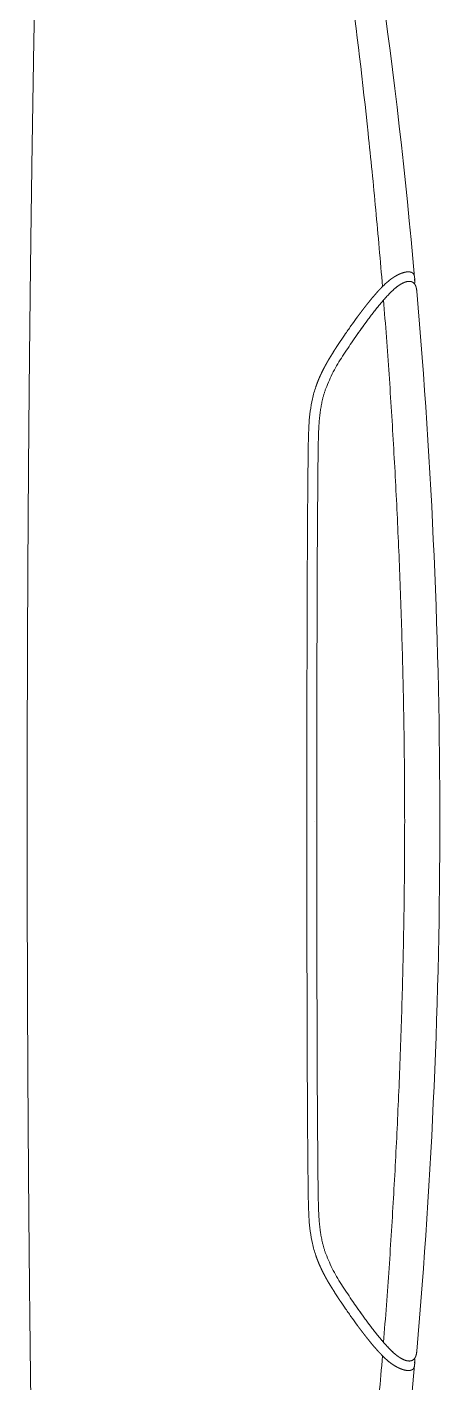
# Model space of a CAD drawing. Header units: metres. Extents: x -13933 to 152404, y -7861 to 21912.
# Drawn here: x 114898 to 114913.8, y 258.3 to 310.4 of the extents above; entities that cross this region are included whole.
import ezdxf
from ezdxf.xclip import XClip

# ---------------------------------------------------------------- set-up
doc = ezdxf.new("R2010")
doc.units = ezdxf.units.M
doc.header["$LTSCALE"] = 100
doc.header["$MEASUREMENT"] = 0
doc.header["$XCLIPFRAME"] = 0
doc.layers.get('0').update_dxf_attribs({"color": 9, "lineweight": 9})
doc.layers.add('04', color=9, linetype='Continuous', lineweight=9)

# ---------------------------------------------------------------- blocks, each defined once
blk = doc.blocks.new('p-araba-polo')
blk.add_line((3.45959, 0), (3.45965, 0))
at = {"extrusion": (0, 0, -1)}
blk.add_line((3.45959, 0), (3.45965, 0), dxfattribs=at)
for points, knots in [([(3.48556, 0.2052), (3.48473, 0.21503), (3.48306, 0.23466), (3.47914, 0.27381), (3.47334, 0.32271), (3.46687, 0.36659), (3.46194, 0.39586), (3.45932, 0.41061), (3.45657, 0.4254), (3.4546, 0.43525), (3.45361, 0.44019)], [0, 0, 0, 0, 0.12452, 0.248713, 0.496885, 0.746467, 0.809383, 0.872586, 0.936113, 1, 1, 1, 1]), ([(3.49759, 0.20983), (3.49766, 0.20967), (3.49779, 0.20936), (3.49791, 0.20861), (3.4979, 0.20795), (3.49786, 0.20748)], [0, 0, 0, 0, 0.249881, 0.499707, 1, 1, 1, 1]), ([(3.48804, 0.20746), (3.48762, 0.20711), (3.48676, 0.20639), (3.48596, 0.2056), (3.48556, 0.2052)], [0, 0, 0, 0, 0.499798, 1, 1, 1, 1]), ([(3.49224, 0.20591), (3.49179, 0.2056), (3.49091, 0.20499), (3.48964, 0.20389), (3.48842, 0.20271), (3.48764, 0.20187), (3.48725, 0.20146)], [0, 0, 0, 0, 0.251991, 0.502315, 0.75048, 1, 1, 1, 1]), ([(3.48725, 0.20146), (3.48683, 0.201), (3.4864, 0.20053), (3.48598, 0.20005), (3.48598, 0.20004)], [0, 0, 0, 0, 0.98477, 1, 1, 1, 1]), ([(3.49406, 0), (3.49403, 0.00953), (3.49396, 0.02861), (3.49341, 0.05721), (3.49256, 0.08581), (3.49139, 0.1144), (3.48991, 0.14297), (3.48815, 0.17152), (3.4867, 0.19053), (3.48598, 0.20004)], [0, 0, 0, 0, 0.142857, 0.285713, 0.428571, 0.57143, 0.714285, 0.857141, 1, 1, 1, 1]), ([(3.48598, 0.20004), (3.48598, 0.20003), (3.48598, 0.20002), (3.48598, 0.19998), (3.48598, 0.20001), (3.48598, 0.20003), (3.48598, 0.20004), (3.48598, 0.20004), (3.48598, 0.20004), (3.48598, 0.20004)], [0, 0, 0, 0, 0.339646, 0.501479, 0.627426, 1, 1, 1, 1, 1, 1, 1]), ([(3.47115, 0.18677), (3.47153, 0.18733), (3.4723, 0.18844), (3.47386, 0.19066), (3.47505, 0.1923), (3.47584, 0.1934)], [0, 0, 0, 0, 0.250034, 0.500022, 1, 1, 1, 1]), ([(3.47866, 0.19072), (3.47791, 0.18967), (3.4764, 0.18758), (3.47494, 0.18546), (3.47421, 0.1844)], [0, 0, 0, 0, 0.499955, 1, 1, 1, 1]), ([(3.47421, 0.1844), (3.47289, 0.18244), (3.47025, 0.17855), (3.46653, 0.17254), (3.46472, 0.1682), (3.46382, 0.16604)], [0, 0, 0, 0, 0.334985, 0.668743, 1, 1, 1, 1]), ([(3.45704, 0.13897), (3.45705, 0.14025), (3.45709, 0.14296), (3.45716, 0.14754), (3.45735, 0.15241), (3.45782, 0.15742), (3.4585, 0.16133), (3.45927, 0.16444), (3.45977, 0.16598), (3.46001, 0.16675)], [0, 0, 0, 0, 0.137192, 0.28895, 0.489273, 0.658174, 0.826629, 0.913291, 1, 1, 1, 1]), ([(3.46085, 0.13888), (3.46074, 0.1273), (3.46054, 0.10415), (3.46045, 0.06942), (3.46038, 0.0347), (3.46038, 0.01156), (3.46038, 0)], [0, 0, 0, 0, 0.250071, 0.500208, 0.75029, 1, 1, 1, 1]), ([(3.46085, -0.13888), (3.46074, -0.1273), (3.46054, -0.10415), (3.46045, -0.06942), (3.46038, -0.0347), (3.46038, -0.01156), (3.46038, 0)], [0, 0, 0, 0, 0.250071, 0.500208, 0.75029, 1, 1, 1, 1]), ([(3.49406, 0), (3.49403, -0.00953), (3.49396, -0.02861), (3.49341, -0.05721), (3.49256, -0.08581), (3.49139, -0.1144), (3.48991, -0.14297), (3.48815, -0.17152), (3.4867, -0.19053), (3.48598, -0.20004)], [0, 0, 0, 0, 0.142857, 0.285713, 0.428571, 0.57143, 0.714285, 0.857141, 1, 1, 1, 1]), ([(3.45704, -0.13897), (3.45705, -0.14025), (3.45709, -0.14296), (3.45716, -0.14754), (3.45735, -0.15241), (3.45782, -0.15742), (3.4585, -0.16133), (3.45927, -0.16444), (3.45977, -0.16598), (3.46001, -0.16675)], [0, 0, 0, 0, 0.137192, 0.28895, 0.489273, 0.658174, 0.826629, 0.913291, 1, 1, 1, 1]), ([(3.47421, -0.18439), (3.47289, -0.18244), (3.47025, -0.17855), (3.46653, -0.17254), (3.46472, -0.1682), (3.46382, -0.16603)], [0, 0, 0, 0, 0.334985, 0.668743, 1, 1, 1, 1]), ([(3.47115, -0.18677), (3.47153, -0.18732), (3.4723, -0.18844), (3.47386, -0.19066), (3.47505, -0.1923), (3.47584, -0.19339)], [0, 0, 0, 0, 0.250034, 0.500022, 1, 1, 1, 1]), ([(3.47866, -0.19072), (3.47791, -0.18967), (3.4764, -0.18758), (3.47494, -0.18546), (3.47421, -0.18439)], [0, 0, 0, 0, 0.499955, 1, 1, 1, 1]), ([(3.48598, -0.20004), (3.48598, -0.20003), (3.48598, -0.20001), (3.48598, -0.19998), (3.48598, -0.20001), (3.48598, -0.20003), (3.48598, -0.20004), (3.48598, -0.20004), (3.48598, -0.20004), (3.48598, -0.20004)], [0, 0, 0, 0, 0.339646, 0.501479, 0.627426, 1, 1, 1, 1, 1, 1, 1]), ([(3.48725, -0.20146), (3.48683, -0.20099), (3.4864, -0.20053), (3.48598, -0.20005), (3.48598, -0.20004)], [0, 0, 0, 0, 0.98477, 1, 1, 1, 1]), ([(3.49224, -0.2059), (3.49179, -0.2056), (3.49091, -0.20499), (3.48964, -0.20389), (3.48842, -0.20271), (3.48764, -0.20187), (3.48725, -0.20146)], [0, 0, 0, 0, 0.251991, 0.502315, 0.75048, 1, 1, 1, 1]), ([(3.48556, -0.2052), (3.48473, -0.21503), (3.48306, -0.23466), (3.47914, -0.27381), (3.47334, -0.32271), (3.46687, -0.36658), (3.46194, -0.39586), (3.45932, -0.4106), (3.45657, -0.4254), (3.4546, -0.43525), (3.45361, -0.44019)], [0, 0, 0, 0, 0.12452, 0.248713, 0.496885, 0.746467, 0.809383, 0.872586, 0.936113, 1, 1, 1, 1]), ([(3.48804, -0.20746), (3.48762, -0.2071), (3.48676, -0.20639), (3.48596, -0.2056), (3.48556, -0.2052)], [0, 0, 0, 0, 0.499798, 1, 1, 1, 1]), ([(3.49759, -0.20982), (3.49766, -0.20967), (3.49779, -0.20935), (3.49791, -0.20861), (3.4979, -0.20795), (3.49786, -0.20748)], [0, 0, 0, 0, 0.249881, 0.499707, 1, 1, 1, 1])]:
    blk.add_open_spline(points, degree=3, knots=knots)
for points, degree in [([(3.46378, 0.43934), (3.48058, 0.36359), (3.49096, 0.28622), (3.49788, 0.20867)], 3), ([(3.34932, 0), (3.34934, 0.03673), (3.34943, 0.07346), (3.34961, 0.1102), (3.34988, 0.14692), (3.35025, 0.18364), (3.35071, 0.22034)], 6), ([(3.4938, 0.21061), (3.49272, 0.21033), (3.49164, 0.20987), (3.49062, 0.20932), (3.4897, 0.20873), (3.48884, 0.20811), (3.48804, 0.20746)], 6), ([(3.49629, 0.21078), (3.49596, 0.21085), (3.49558, 0.21088), (3.49516, 0.21087), (3.49471, 0.21082), (3.49426, 0.21073), (3.4938, 0.21061)], 6), ([(3.49759, 0.20983), (3.49747, 0.21005), (3.49733, 0.21026), (3.49714, 0.21044), (3.49691, 0.21059), (3.49662, 0.2107), (3.49629, 0.21078)], 6), ([(3.49788, 0.2087), (3.49786, 0.20894), (3.49782, 0.20918), (3.49777, 0.20941), (3.49769, 0.20962), (3.49759, 0.20983)], 5), ([(3.49786, 0.20747), (3.49788, 0.20773), (3.4979, 0.20799), (3.4979, 0.20823), (3.4979, 0.20847), (3.49788, 0.2087)], 5), ([(3.49788, 0.20874), (3.49794, 0.20803), (3.49794, 0.20729), (3.4979, 0.20651)], 3), ([(3.484, 0.20356), (3.48311, 0.20258), (3.48224, 0.20159), (3.4814, 0.20058), (3.48058, 0.19957), (3.47977, 0.19855)], 5), ([(3.48517, 0.2048), (3.48493, 0.20455), (3.4847, 0.20431), (3.48447, 0.20406), (3.48423, 0.20381), (3.484, 0.20356)], 5), ([(3.48556, 0.2052), (3.48543, 0.20507), (3.4853, 0.20493), (3.48517, 0.2048)], 3), ([(3.48725, 0.20146), (3.48804, 0.20231), (3.48881, 0.20312), (3.48961, 0.2039), (3.49046, 0.20465), (3.49134, 0.20533), (3.49224, 0.20591)], 6), ([(3.49224, 0.20591), (3.49314, 0.20648), (3.49405, 0.20694), (3.49495, 0.20724), (3.49581, 0.20735), (3.49655, 0.20721), (3.49713, 0.20686)], 6), ([(3.49713, 0.20686), (3.49776, 0.20649), (3.49819, 0.20594), (3.49847, 0.20526), (3.49863, 0.20447), (3.49872, 0.20358), (3.49876, 0.20263)], 6), ([(3.49871, 0.20339), (3.50458, 0.13577), (3.50754, 0.06789), (3.50755, 0)], 3), ([(3.47977, 0.19855), (3.47936, 0.19804), (3.47896, 0.19753), (3.47856, 0.19702), (3.47817, 0.1965), (3.47778, 0.19599)], 5), ([(3.47866, 0.19072), (3.48006, 0.19264), (3.48149, 0.19455), (3.48294, 0.19642), (3.48443, 0.19826), (3.48598, 0.20004)], 5), ([(3.48598, 0.20004), (3.48623, 0.20033), (3.48648, 0.20061), (3.48674, 0.2009), (3.48699, 0.20117), (3.48725, 0.20146)], 5), ([(3.47584, 0.1934), (3.47536, 0.19274), (3.47488, 0.19208), (3.47441, 0.19142), (3.47394, 0.19076), (3.47347, 0.1901)], 5), ([(3.47778, 0.19599), (3.47738, 0.19547), (3.47699, 0.19495), (3.47661, 0.19444), (3.47622, 0.19392), (3.47584, 0.1934)], 5), ([(3.47421, 0.1844), (3.47508, 0.18567), (3.47596, 0.18695), (3.47686, 0.18821), (3.47775, 0.18947), (3.47866, 0.19072)], 5), ([(3.47115, 0.18677), (3.47009, 0.18523), (3.46905, 0.18368), (3.46802, 0.18212), (3.467, 0.18055), (3.46599, 0.17894), (3.46502, 0.1773)], 6), ([(3.46502, 0.1773), (3.46454, 0.17648), (3.46406, 0.17565), (3.46359, 0.17481), (3.46314, 0.17395), (3.4627, 0.17309), (3.46227, 0.17221)], 6), ([(3.46227, 0.17221), (3.46185, 0.17133), (3.46144, 0.17044), (3.46105, 0.16953), (3.46068, 0.16862), (3.46034, 0.16769), (3.46001, 0.16675)], 6), ([(3.46085, 0.13888), (3.4609, 0.14349), (3.46097, 0.1481), (3.46105, 0.1527), (3.46137, 0.15728), (3.46228, 0.16178), (3.46382, 0.16604)], 6), ([(3.45704, 0.13897), (3.45675, 0.11579), (3.45669, 0.09264), (3.45663, 0.06948), (3.45657, 0.04631), (3.45657, 0.02316), (3.45656, 0)], 6), ([(3.34932, 0), (3.34934, -0.03673), (3.34943, -0.07346), (3.34961, -0.1102), (3.34988, -0.14692), (3.35025, -0.18364), (3.35071, -0.22033)], 6), ([(3.45704, -0.13897), (3.45675, -0.11579), (3.45669, -0.09264), (3.45663, -0.06948), (3.45657, -0.04631), (3.45657, -0.02316), (3.45656, 0)], 6), ([(3.49871, -0.20339), (3.50458, -0.13577), (3.50754, -0.06788), (3.50755, 0)], 3), ([(3.46085, -0.13888), (3.4609, -0.14349), (3.46097, -0.1481), (3.46105, -0.1527), (3.46137, -0.15728), (3.46228, -0.16177), (3.46382, -0.16603)], 6), ([(3.46227, -0.17221), (3.46185, -0.17133), (3.46144, -0.17044), (3.46105, -0.16953), (3.46068, -0.16862), (3.46034, -0.16769), (3.46001, -0.16675)], 6), ([(3.46502, -0.1773), (3.46454, -0.17648), (3.46406, -0.17565), (3.46359, -0.1748), (3.46314, -0.17395), (3.4627, -0.17309), (3.46227, -0.17221)], 6), ([(3.47115, -0.18677), (3.47009, -0.18523), (3.46905, -0.18368), (3.46802, -0.18212), (3.467, -0.18054), (3.46599, -0.17894), (3.46502, -0.1773)], 6), ([(3.47421, -0.18439), (3.47508, -0.18567), (3.47596, -0.18695), (3.47686, -0.18821), (3.47775, -0.18947), (3.47866, -0.19072)], 5), ([(3.47584, -0.19339), (3.47536, -0.19274), (3.47488, -0.19208), (3.47441, -0.19142), (3.47394, -0.19076), (3.47347, -0.1901)], 5), ([(3.47866, -0.19072), (3.48006, -0.19264), (3.48149, -0.19454), (3.48294, -0.19642), (3.48443, -0.19826), (3.48598, -0.20004)], 5), ([(3.47778, -0.19599), (3.47738, -0.19547), (3.47699, -0.19495), (3.47661, -0.19443), (3.47622, -0.19391), (3.47584, -0.19339)], 5), ([(3.47977, -0.19855), (3.47936, -0.19804), (3.47896, -0.19753), (3.47856, -0.19702), (3.47817, -0.1965), (3.47778, -0.19599)], 5), ([(3.484, -0.20356), (3.48311, -0.20258), (3.48224, -0.20159), (3.4814, -0.20058), (3.48058, -0.19957), (3.47977, -0.19855)], 5), ([(3.48598, -0.20004), (3.48623, -0.20033), (3.48648, -0.20061), (3.48674, -0.2009), (3.48699, -0.20117), (3.48725, -0.20146)], 5), ([(3.48725, -0.20146), (3.48804, -0.2023), (3.48881, -0.20312), (3.48961, -0.2039), (3.49046, -0.20465), (3.49134, -0.20533), (3.49224, -0.2059)], 6), ([(3.49713, -0.20686), (3.49776, -0.20649), (3.49819, -0.20594), (3.49847, -0.20526), (3.49863, -0.20446), (3.49872, -0.20358), (3.49876, -0.20263)], 6), ([(3.48517, -0.2048), (3.48493, -0.20455), (3.4847, -0.20431), (3.48447, -0.20406), (3.48423, -0.20381), (3.484, -0.20356)], 5), ([(3.48556, -0.2052), (3.48543, -0.20507), (3.4853, -0.20493), (3.48517, -0.2048)], 3), ([(3.4938, -0.21061), (3.49272, -0.21032), (3.49164, -0.20987), (3.49062, -0.20932), (3.4897, -0.20873), (3.48884, -0.20811), (3.48804, -0.20746)], 6), ([(3.49224, -0.2059), (3.49314, -0.20647), (3.49405, -0.20694), (3.49495, -0.20724), (3.49581, -0.20735), (3.49655, -0.20721), (3.49713, -0.20686)], 6), ([(3.49786, -0.20747), (3.49788, -0.20773), (3.4979, -0.20798), (3.4979, -0.20823), (3.4979, -0.20847), (3.49788, -0.20869)], 5), ([(3.49788, -0.20874), (3.49794, -0.20803), (3.49794, -0.20729), (3.4979, -0.20651)], 3), ([(3.46378, -0.43934), (3.48058, -0.36359), (3.49096, -0.28622), (3.49788, -0.20867)], 3), ([(3.49629, -0.21077), (3.49596, -0.21085), (3.49558, -0.21088), (3.49516, -0.21087), (3.49471, -0.21082), (3.49426, -0.21073), (3.4938, -0.21061)], 6), ([(3.49759, -0.20982), (3.49747, -0.21005), (3.49733, -0.21026), (3.49714, -0.21044), (3.49691, -0.21059), (3.49662, -0.2107), (3.49629, -0.21077)], 6), ([(3.49788, -0.20869), (3.49786, -0.20894), (3.49782, -0.20918), (3.49777, -0.20941), (3.49769, -0.20962), (3.49759, -0.20982)], 5), ([(3.35071, -0.22033), (3.35118, -0.25703), (3.35174, -0.29371), (3.35239, -0.33035), (3.35313, -0.36695), (3.35395, -0.40345), (3.35485, -0.43975)], 6)]:
    blk.add_open_spline(points, degree=degree)

msp = doc.modelspace()

# ---------------------------------------------------------------- block references
at = {"layer": '04'}
ref = msp.add_blockref('p-araba-polo', (114563.094, 279.892), dxfattribs=dict(at, xscale=-100, yscale=100, zscale=100, rotation=180))
XClip(ref).set_block_clipping_path([(-0.0924763951, -0.9835002962), (4.0650970395, 0.9845199444)])

doc.saveas('drawing.dxf')
